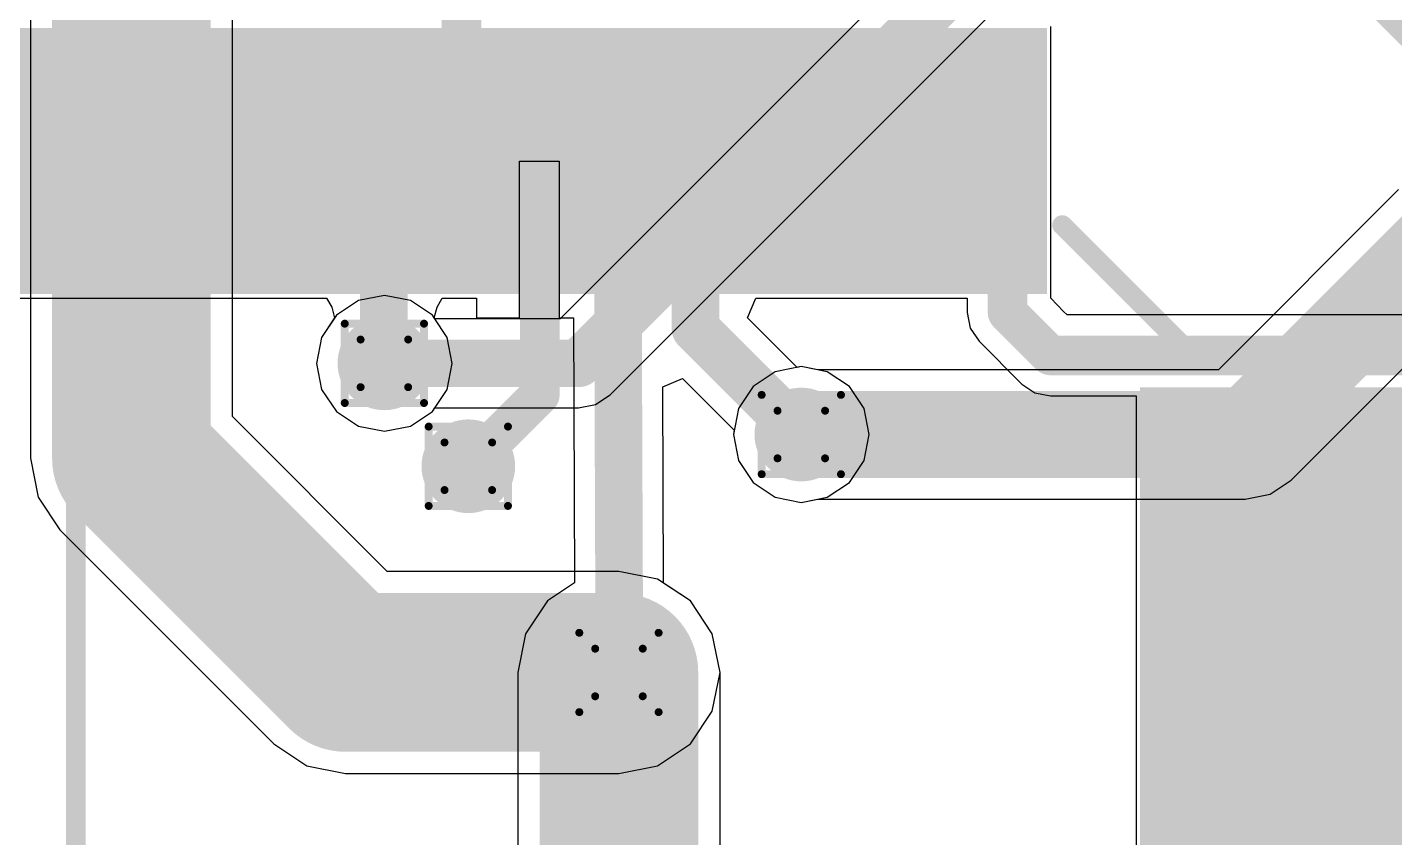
# Model space of a CAD drawing. Header units: inches. Extents: x -0.3 to 9.9, y -0.4 to 5.
# Drawn here: x 2.9698 to 3.3147, y 1.4264 to 1.6307 of the extents above; entities that cross this region are included whole.
import ezdxf

# ---------------------------------------------------------------- set-up
doc = ezdxf.new("R2010")
doc.units = ezdxf.units.IN
doc.header["$MEASUREMENT"] = 0
for name, color, linetype in [('Bottom Layer', 5, 'Continuous'), ('Bottom Solder', 6, 'Continuous'), ('Drill Drawing', 1, 'Continuous'), ('Top Layer', 1, 'Continuous'), ('Top Overlay', 2, 'Continuous'), ('Top Paste', 8, 'Continuous'), ('Top Solder', 216, 'Continuous'), ('Via Holes', 16, 'Continuous')]:
    doc.layers.add(name, color=color, linetype=linetype)

# ---------------------------------------------------------------- blocks, each defined once
blk = doc.blocks.new('ZIO_101954_13')
at = {"layer": 'Top Overlay'}
blk.add_lwpolyline([(0.719, -1.74, 0.005, 0.005, 0), (0.719, 0.057, 0.005, 0.005, 0)], format="xyseb", dxfattribs=at)
blk = doc.blocks.new('TQFP_100_14_14__49')
at = {"layer": 'Top Layer'}
for points in [[(-0.33267715, -0.1318897), (-0.27362205, -0.1318897), (-0.27362205, -0.1437007), (-0.33267715, -0.1437007)], [(-0.33267715, -0.1515747), (-0.27362205, -0.1515747), (-0.27362205, -0.1633857), (-0.33267715, -0.1633857)], [(-0.33267715, -0.1712597), (-0.27362205, -0.1712597), (-0.27362205, -0.1830707), (-0.33267715, -0.1830707)], [(-0.33267715, -0.1909447), (-0.27362205, -0.1909447), (-0.27362205, -0.2027557), (-0.33267715, -0.2027557)], [(-0.33267715, -0.2106298), (-0.27362205, -0.2106298), (-0.27362205, -0.2224408), (-0.33267715, -0.2224408)], [(-0.33267715, -0.2303149), (-0.27362205, -0.2303149), (-0.27362205, -0.2421259), (-0.33267715, -0.2421259)], [(-0.242126, -0.33267705), (-0.242126, -0.27362195), (-0.230315, -0.27362195), (-0.230315, -0.33267705)], [(-0.222441, -0.33267705), (-0.222441, -0.27362195), (-0.21063, -0.27362195), (-0.21063, -0.33267705)], [(-0.2027559, -0.33267705), (-0.2027559, -0.27362195), (-0.1909449, -0.27362195), (-0.1909449, -0.33267705)], [(-0.1830709, -0.33267705), (-0.1830709, -0.27362195), (-0.1712599, -0.27362195), (-0.1712599, -0.33267705)], [(-0.1633858, -0.33267705), (-0.1633858, -0.27362195), (-0.1515748, -0.27362195), (-0.1515748, -0.33267705)], [(-0.1437008, -0.33267705), (-0.1437008, -0.27362195), (-0.1318898, -0.27362195), (-0.1318898, -0.33267705)], [(-0.1240158, -0.33267705), (-0.1240158, -0.27362195), (-0.1122048, -0.27362195), (-0.1122048, -0.33267705)], [(-0.1043307, -0.33267705), (-0.1043307, -0.27362195), (-0.0925197, -0.27362195), (-0.0925197, -0.33267705)], [(-0.0846457, -0.33267705), (-0.0846457, -0.27362195), (-0.0728347, -0.27362195), (-0.0728347, -0.33267705)], [(-0.0649606, -0.33267705), (-0.0649606, -0.27362195), (-0.0531496, -0.27362195), (-0.0531496, -0.33267705)], [(-0.0452756, -0.33267705), (-0.0452756, -0.27362195), (-0.0334646, -0.27362195), (-0.0334646, -0.33267705)], [(-0.0255906, -0.33267705), (-0.0255906, -0.27362195), (-0.0137796, -0.27362195), (-0.0137796, -0.33267705)], [(-0.005905500000000001, -0.33267705), (-0.005905499999999998, -0.27362195), (0.005905500000000001, -0.27362195), (0.005905499999999998, -0.33267705)]]:
    blk.add_hatch(color=1, dxfattribs=at).paths.add_polyline_path(points)
at = {"layer": 'Top Paste'}
for points in [[(-0.33267715, -0.1318897), (-0.27362205, -0.1318897), (-0.27362205, -0.1437007), (-0.33267715, -0.1437007)], [(-0.33267715, -0.1515747), (-0.27362205, -0.1515747), (-0.27362205, -0.1633857), (-0.33267715, -0.1633857)], [(-0.33267715, -0.1712597), (-0.27362205, -0.1712597), (-0.27362205, -0.1830707), (-0.33267715, -0.1830707)], [(-0.33267715, -0.1909447), (-0.27362205, -0.1909447), (-0.27362205, -0.2027557), (-0.33267715, -0.2027557)], [(-0.33267715, -0.2106298), (-0.27362205, -0.2106298), (-0.27362205, -0.2224408), (-0.33267715, -0.2224408)], [(-0.33267715, -0.2303149), (-0.27362205, -0.2303149), (-0.27362205, -0.2421259), (-0.33267715, -0.2421259)], [(-0.242126, -0.33267705), (-0.242126, -0.27362195), (-0.230315, -0.27362195), (-0.230315, -0.33267705)], [(-0.222441, -0.33267705), (-0.222441, -0.27362195), (-0.21063, -0.27362195), (-0.21063, -0.33267705)], [(-0.2027559, -0.33267705), (-0.2027559, -0.27362195), (-0.1909449, -0.27362195), (-0.1909449, -0.33267705)], [(-0.1830709, -0.33267705), (-0.1830709, -0.27362195), (-0.1712599, -0.27362195), (-0.1712599, -0.33267705)], [(-0.1633858, -0.33267705), (-0.1633858, -0.27362195), (-0.1515748, -0.27362195), (-0.1515748, -0.33267705)], [(-0.1437008, -0.33267705), (-0.1437008, -0.27362195), (-0.1318898, -0.27362195), (-0.1318898, -0.33267705)], [(-0.1240158, -0.33267705), (-0.1240158, -0.27362195), (-0.1122048, -0.27362195), (-0.1122048, -0.33267705)], [(-0.1043307, -0.33267705), (-0.1043307, -0.27362195), (-0.0925197, -0.27362195), (-0.0925197, -0.33267705)], [(-0.0846457, -0.33267705), (-0.0846457, -0.27362195), (-0.0728347, -0.27362195), (-0.0728347, -0.33267705)], [(-0.0649606, -0.33267705), (-0.0649606, -0.27362195), (-0.0531496, -0.27362195), (-0.0531496, -0.33267705)], [(-0.0452756, -0.33267705), (-0.0452756, -0.27362195), (-0.0334646, -0.27362195), (-0.0334646, -0.33267705)], [(-0.0255906, -0.33267705), (-0.0255906, -0.27362195), (-0.0137796, -0.27362195), (-0.0137796, -0.33267705)], [(-0.005905500000000001, -0.33267705), (-0.005905499999999998, -0.27362195), (0.005905500000000001, -0.27362195), (0.005905499999999998, -0.33267705)]]:
    blk.add_hatch(color=8, dxfattribs=at).paths.add_polyline_path(points)
at = {"layer": 'Top Solder'}
for points in [[(-0.33667715, -0.1278897), (-0.26962205, -0.1278897), (-0.26962205, -0.1477007), (-0.33667715, -0.1477007)], [(-0.33667715, -0.1475747), (-0.26962205, -0.1475747), (-0.26962205, -0.1673857), (-0.33667715, -0.1673857)], [(-0.33667715, -0.1672597), (-0.26962205, -0.1672597), (-0.26962205, -0.1870707), (-0.33667715, -0.1870707)], [(-0.33667715, -0.1869447), (-0.26962205, -0.1869447), (-0.26962205, -0.2067557), (-0.33667715, -0.2067557)], [(-0.33667715, -0.2066298), (-0.26962205, -0.2066298), (-0.26962205, -0.2264408), (-0.33667715, -0.2264408)], [(-0.33667715, -0.2263149), (-0.26962205, -0.2263149), (-0.26962205, -0.2461259), (-0.33667715, -0.2461259)], [(-0.246126, -0.33667705), (-0.246126, -0.26962195), (-0.226315, -0.26962195), (-0.226315, -0.33667705)], [(-0.226441, -0.33667705), (-0.226441, -0.26962195), (-0.20663, -0.26962195), (-0.20663, -0.33667705)], [(-0.2067559, -0.33667705), (-0.2067559, -0.26962195), (-0.1869449, -0.26962195), (-0.1869449, -0.33667705)], [(-0.1870709, -0.33667705), (-0.1870709, -0.26962195), (-0.1672599, -0.26962195), (-0.1672599, -0.33667705)], [(-0.1673858, -0.33667705), (-0.1673858, -0.26962195), (-0.1475748, -0.26962195), (-0.1475748, -0.33667705)], [(-0.1477008, -0.33667705), (-0.1477008, -0.26962195), (-0.1278898, -0.26962195), (-0.1278898, -0.33667705)], [(-0.1280158, -0.33667705), (-0.1280158, -0.26962195), (-0.1082048, -0.26962195), (-0.1082048, -0.33667705)], [(-0.1083307, -0.33667705), (-0.1083307, -0.26962195), (-0.0885197, -0.26962195), (-0.0885197, -0.33667705)], [(-0.0886457, -0.33667705), (-0.0886457, -0.26962195), (-0.0688347, -0.26962195), (-0.0688347, -0.33667705)], [(-0.0689606, -0.33667705), (-0.0689606, -0.26962195), (-0.0491496, -0.26962195), (-0.0491496, -0.33667705)], [(-0.0492756, -0.33667705), (-0.0492756, -0.26962195), (-0.0294646, -0.26962195), (-0.0294646, -0.33667705)], [(-0.0295906, -0.33667705), (-0.0295906, -0.26962195), (-0.0097796, -0.26962195), (-0.009779600000000001, -0.33667705)], [(-0.009905500000000001, -0.33667705), (-0.0099055, -0.26962195), (0.009905500000000001, -0.26962195), (0.0099055, -0.33667705)], [(0.009779499999999998, -0.33667705), (0.009779500000000002, -0.26962195), (0.0295905, -0.26962195), (0.0295905, -0.33667705)]]:
    blk.add_hatch(color=216, dxfattribs=at).paths.add_polyline_path(points)
at = {"layer": 'Top Overlay'}
blk.add_lwpolyline([(-0.25, -0.2869998, 0.005, 0.005, 0), (-0.284, -0.2529998, 0.005, 0.005, 0)], format="xyseb", dxfattribs=at)
for points in [[(-0.28525, -0.2529998, 0.0025, 0.0025, 1), (-0.28275, -0.2529998, 0.0025, 0.0025, 1)], [(-0.25125, -0.2869998, 0.0025, 0.0025, 1), (-0.24875, -0.2869998, 0.0025, 0.0025, 1)]]:
    blk.add_lwpolyline(points, format="xyseb", close=True, dxfattribs=at)

msp = doc.modelspace()

# ---------------------------------------------------------------- hatches: boundary and pattern name
at = {"layer": 'Bottom Layer'}
h = msp.add_hatch(color=5, dxfattribs=at)
edge = h.paths.add_edge_path()
edge.add_arc((3.0598226, 1.5459486), 0.011811, 0, 360)
h = msp.add_hatch(color=5, dxfattribs=at)
edge = h.paths.add_edge_path()
edge.add_arc((3.165, 1.528), 0.011811, 0, 360)
h = msp.add_hatch(color=5, dxfattribs=at)
edge = h.paths.add_edge_path()
edge.add_arc((3.081, 1.52), 0.011811, 0, 360)
h = msp.add_hatch(color=5, dxfattribs=at)
edge = h.paths.add_edge_path()
edge.add_arc((3.119, 1.468), 0.011811, 0, 360)
at = {"layer": 'Bottom Solder'}
h = msp.add_hatch(color=6, dxfattribs=at)
edge = h.paths.add_edge_path()
edge.add_arc((3.0598226, 1.5459486), 0.0059055, 0, 360)
h = msp.add_hatch(color=6, dxfattribs=at)
edge = h.paths.add_edge_path()
edge.add_arc((3.165, 1.528), 0.0059055, 0, 360)
h = msp.add_hatch(color=6, dxfattribs=at)
edge = h.paths.add_edge_path()
edge.add_arc((3.081, 1.52), 0.0059055, 0, 360)
h = msp.add_hatch(color=6, dxfattribs=at)
edge = h.paths.add_edge_path()
edge.add_arc((3.119, 1.468), 0.0059055, 0, 360)
at = {"layer": 'Top Layer'}
h = msp.add_hatch(color=1, dxfattribs=at)
edge = h.paths.add_edge_path()
edge.add_arc((3.0598226, 1.5459486), 0.011811, 0, 360)
h = msp.add_hatch(color=1, dxfattribs=at)
edge = h.paths.add_edge_path()
edge.add_arc((3.165, 1.528), 0.011811, 0, 360)
h = msp.add_hatch(color=1, dxfattribs=at)
edge = h.paths.add_edge_path()
edge.add_arc((3.081, 1.52), 0.011811, 0, 360)
h = msp.add_hatch(color=1, dxfattribs=at)
edge = h.paths.add_edge_path()
edge.add_arc((3.119, 1.468), 0.011811, 0, 360)
at = {"layer": 'Top Solder'}
h = msp.add_hatch(color=216, dxfattribs=at)
edge = h.paths.add_edge_path()
edge.add_arc((3.0598226, 1.5459486), 0.0059055, 0, 360)
h = msp.add_hatch(color=216, dxfattribs=at)
edge = h.paths.add_edge_path()
edge.add_arc((3.165, 1.528), 0.0059055, 0, 360)
h = msp.add_hatch(color=216, dxfattribs=at)
edge = h.paths.add_edge_path()
edge.add_arc((3.081, 1.52), 0.0059055, 0, 360)
h = msp.add_hatch(color=216, dxfattribs=at)
edge = h.paths.add_edge_path()
edge.add_arc((3.119, 1.468), 0.0059055, 0, 360)
at = {"layer": 'Via Holes'}
h = msp.add_hatch(color=7, dxfattribs=at)
edge = h.paths.add_edge_path()
edge.add_arc((3.0598226, 1.5459486), 0.0059055, 0, 360)
h = msp.add_hatch(color=7, dxfattribs=at)
edge = h.paths.add_edge_path()
edge.add_arc((3.165, 1.528), 0.0059055, 0, 360)
h = msp.add_hatch(color=7, dxfattribs=at)
edge = h.paths.add_edge_path()
edge.add_arc((3.081, 1.52), 0.0059055, 0, 360)
h = msp.add_hatch(color=7, dxfattribs=at)
edge = h.paths.add_edge_path()
edge.add_arc((3.119, 1.468), 0.0059055, 0, 360)

# ---------------------------------------------------------------- linework, layer by layer
at = {"layer": 'Bottom Layer'}
for p, q in [((2.9705102, 1.837), (2.9705102, 1.522)), ((3.0214898, 1.5325582), (3.0214898, 1.796588)), ((3.2107845, 1.6637716), (3.1041769, 1.5571641)), ((3.1167532, 1.538018), (3.2299303, 1.6511952)), ((3.3156865, 1.5897573), (3.2702427, 1.5443135)), ((3.2885354, 1.5164646), (3.3408041, 1.5687333)), ((3.0598226, 1.5630889), (3.0532633, 1.5617842)), ((3.0663819, 1.5617842), (3.0598226, 1.5630889)), ((3.0532633, 1.5617842), (3.0477026, 1.5580686)), ((3.0719426, 1.5580686), (3.0663819, 1.5617842)), ((3.0477026, 1.5580686), (3.043987, 1.5525079)), ((3.072547, 1.5571641), (3.0719426, 1.5580686)), ((3.1041769, 1.5571641), (3.072547, 1.5571641)), ((3.043987, 1.5525079), (3.0426823, 1.5459486)), ((3.0426823, 1.5459486), (3.043987, 1.5393893)), ((3.1584407, 1.5438356), (3.15288, 1.54012)), ((3.165, 1.5451403), (3.1584407, 1.5438356)), ((3.1691567, 1.5443135), (3.165, 1.5451403)), ((3.2702427, 1.5443135), (3.1691567, 1.5443135)), ((3.043987, 1.5393893), (3.0477026, 1.5338286)), ((3.15288, 1.54012), (3.1491644, 1.5345593)), ((3.1088226, 1.534733), (3.1131146, 1.5355868)), ((3.1131146, 1.5355868), (3.1167532, 1.538018)), ((3.0605582, 1.4934898), (3.0214898, 1.5325582)), ((3.0477026, 1.5338286), (3.0532633, 1.530113)), ((3.0663819, 1.530113), (3.0719426, 1.5338286)), ((3.0719426, 1.5338286), (3.072547, 1.5347331)), ((3.072547, 1.5347331), (3.1088221, 1.5347331)), ((3.1088221, 1.5347331), (3.1088226, 1.534733)), ((3.1491644, 1.5345593), (3.1478597, 1.528)), ((3.0532633, 1.530113), (3.0598226, 1.5288083)), ((3.0598226, 1.5288083), (3.0663819, 1.530113)), ((3.1478597, 1.528), (3.1491644, 1.5214407)), ((2.9705102, 1.522), (2.9724505, 1.5122455)), ((3.1491644, 1.5214407), (3.15288, 1.51588)), ((3.15288, 1.51588), (3.1584407, 1.5121644)), ((3.2832429, 1.5129283), (3.2885354, 1.5164646)), ((2.9724505, 1.5122455), (2.977976, 1.503976)), ((3.1584407, 1.5121644), (3.165, 1.5108597)), ((3.165, 1.5108597), (3.1691567, 1.5116865)), ((3.1691567, 1.5116865), (3.277, 1.5116865)), ((3.277, 1.5116865), (3.2832429, 1.5129283)), ((2.977976, 1.503976), (3.031976, 1.449976)), ((3.119, 1.4934898), (3.0605582, 1.4934898)), ((3.1287545, 1.4915495), (3.119, 1.4934898)), ((3.137024, 1.486024), (3.1287545, 1.4915495)), ((3.1425495, 1.4777545), (3.137024, 1.486024)), ((3.1444898, 1.468), (3.1425495, 1.4777545)), ((3.1425495, 1.4582455), (3.1444898, 1.468)), ((3.137024, 1.449976), (3.1425495, 1.4582455)), ((3.031976, 1.449976), (3.0402454, 1.4444505)), ((3.1287545, 1.4444505), (3.137024, 1.449976)), ((3.0402454, 1.4444505), (3.05, 1.4425102)), ((3.05, 1.4425102), (3.119, 1.4425102)), ((3.119, 1.4425102), (3.1287545, 1.4444505))]:
    msp.add_line(p, q, dxfattribs=at)
for points in [[(2.996, 1.522, 0.04, 0.04, 0), (2.996, 1.837, 0.04, 0.04, 0)], [(3.1088226, 1.5459486, 0.012, 0.012, 0), (3.222, 1.659126, 0.012, 0.012, 0)], [(3.277, 1.528, 0.022, 0.022, 0), (3.332, 1.583, 0.022, 0.022, 0)], [(3.0598226, 1.5459486, 0.012, 0.012, 0), (3.1088226, 1.5459486, 0.012, 0.012, 0)], [(2.996, 1.522, 0.04, 0.04, 0), (3.05, 1.468, 0.04, 0.04, 0)], [(3.165, 1.528, 0.022, 0.022, 0), (3.277, 1.528, 0.022, 0.022, 0)], [(3.05, 1.468, 0.04, 0.04, 0), (3.119, 1.468, 0.04, 0.04, 0)]]:
    msp.add_lwpolyline(points, format="xyseb", dxfattribs=at)
for points in [[(3.0568226, 1.5459486, 0.006, 0.006, 1), (3.0628226, 1.5459486, 0.006, 0.006, 1)], [(3.1058226, 1.5459486, 0.006, 0.006, 1), (3.1118226, 1.5459486, 0.006, 0.006, 1)], [(3.1058226, 1.5459486, 0.006, 0.006, 1), (3.1118226, 1.5459486, 0.006, 0.006, 1)], [(2.986, 1.522, 0.02, 0.02, 1), (3.006, 1.522, 0.02, 0.02, 1)], [(2.986, 1.522, 0.02, 0.02, 1), (3.006, 1.522, 0.02, 0.02, 1)], [(3.1595, 1.528, 0.011, 0.011, 1), (3.1705, 1.528, 0.011, 0.011, 1)], [(3.2715, 1.528, 0.011, 0.011, 1), (3.2825, 1.528, 0.011, 0.011, 1)], [(3.2715, 1.528, 0.011, 0.011, 1), (3.2825, 1.528, 0.011, 0.011, 1)], [(3.04, 1.468, 0.02, 0.02, 1), (3.06, 1.468, 0.02, 0.02, 1)], [(3.04, 1.468, 0.02, 0.02, 1), (3.06, 1.468, 0.02, 0.02, 1)], [(3.109, 1.468, 0.02, 0.02, 1), (3.129, 1.468, 0.02, 0.02, 1)]]:
    msp.add_lwpolyline(points, format="xyseb", close=True, dxfattribs=at)
at = {"layer": 'Drill Drawing'}
for points in [[(3.0498226, 1.5559486, 0.002, 0.002, 0), (3.0698226, 1.5559486, 0.002, 0.002, 0)], [(3.0498226, 1.5359486, 0.002, 0.002, 0), (3.0498226, 1.5559486, 0.002, 0.002, 0)], [(3.0698226, 1.5359486, 0.002, 0.002, 0), (3.0698226, 1.5559486, 0.002, 0.002, 0)], [(3.0538226, 1.5519486, 0.002, 0.002, 0), (3.0658226, 1.5519486, 0.002, 0.002, 0)], [(3.0538226, 1.5399486, 0.002, 0.002, 0), (3.0538226, 1.5519486, 0.002, 0.002, 0)], [(3.0658226, 1.5399486, 0.002, 0.002, 0), (3.0658226, 1.5519486, 0.002, 0.002, 0)], [(3.0538226, 1.5399486, 0.002, 0.002, 0), (3.0658226, 1.5399486, 0.002, 0.002, 0)], [(3.155, 1.538, 0.002, 0.002, 0), (3.175, 1.538, 0.002, 0.002, 0)], [(3.155, 1.518, 0.002, 0.002, 0), (3.155, 1.538, 0.002, 0.002, 0)], [(3.175, 1.518, 0.002, 0.002, 0), (3.175, 1.538, 0.002, 0.002, 0)], [(3.0498226, 1.5359486, 0.002, 0.002, 0), (3.0698226, 1.5359486, 0.002, 0.002, 0)], [(3.159, 1.534, 0.002, 0.002, 0), (3.171, 1.534, 0.002, 0.002, 0)], [(3.159, 1.522, 0.002, 0.002, 0), (3.159, 1.534, 0.002, 0.002, 0)], [(3.171, 1.522, 0.002, 0.002, 0), (3.171, 1.534, 0.002, 0.002, 0)], [(3.071, 1.53, 0.002, 0.002, 0), (3.091, 1.53, 0.002, 0.002, 0)], [(3.071, 1.51, 0.002, 0.002, 0), (3.071, 1.53, 0.002, 0.002, 0)], [(3.091, 1.51, 0.002, 0.002, 0), (3.091, 1.53, 0.002, 0.002, 0)], [(3.075, 1.526, 0.002, 0.002, 0), (3.087, 1.526, 0.002, 0.002, 0)], [(3.075, 1.514, 0.002, 0.002, 0), (3.075, 1.526, 0.002, 0.002, 0)], [(3.087, 1.514, 0.002, 0.002, 0), (3.087, 1.526, 0.002, 0.002, 0)], [(3.159, 1.522, 0.002, 0.002, 0), (3.171, 1.522, 0.002, 0.002, 0)], [(3.155, 1.518, 0.002, 0.002, 0), (3.175, 1.518, 0.002, 0.002, 0)], [(3.075, 1.514, 0.002, 0.002, 0), (3.087, 1.514, 0.002, 0.002, 0)], [(3.071, 1.51, 0.002, 0.002, 0), (3.091, 1.51, 0.002, 0.002, 0)], [(3.109, 1.478, 0.002, 0.002, 0), (3.129, 1.478, 0.002, 0.002, 0)], [(3.109, 1.458, 0.002, 0.002, 0), (3.109, 1.478, 0.002, 0.002, 0)], [(3.129, 1.458, 0.002, 0.002, 0), (3.129, 1.478, 0.002, 0.002, 0)], [(3.113, 1.474, 0.002, 0.002, 0), (3.125, 1.474, 0.002, 0.002, 0)], [(3.113, 1.462, 0.002, 0.002, 0), (3.113, 1.474, 0.002, 0.002, 0)], [(3.125, 1.462, 0.002, 0.002, 0), (3.125, 1.474, 0.002, 0.002, 0)], [(3.113, 1.462, 0.002, 0.002, 0), (3.125, 1.462, 0.002, 0.002, 0)], [(3.109, 1.458, 0.002, 0.002, 0), (3.129, 1.458, 0.002, 0.002, 0)]]:
    msp.add_lwpolyline(points, format="xyseb", dxfattribs=at)
for points in [[(3.0493226, 1.5559486, 0.001, 0.001, 1), (3.0503226, 1.5559486, 0.001, 0.001, 1)], [(3.0493226, 1.5559486, 0.001, 0.001, 1), (3.0503226, 1.5559486, 0.001, 0.001, 1)], [(3.0693226, 1.5559486, 0.001, 0.001, 1), (3.0703226, 1.5559486, 0.001, 0.001, 1)], [(3.0693226, 1.5559486, 0.001, 0.001, 1), (3.0703226, 1.5559486, 0.001, 0.001, 1)], [(3.0533226, 1.5519486, 0.001, 0.001, 1), (3.0543226, 1.5519486, 0.001, 0.001, 1)], [(3.0533226, 1.5519486, 0.001, 0.001, 1), (3.0543226, 1.5519486, 0.001, 0.001, 1)], [(3.0653226, 1.5519486, 0.001, 0.001, 1), (3.0663226, 1.5519486, 0.001, 0.001, 1)], [(3.0653226, 1.5519486, 0.001, 0.001, 1), (3.0663226, 1.5519486, 0.001, 0.001, 1)], [(3.0533226, 1.5399486, 0.001, 0.001, 1), (3.0543226, 1.5399486, 0.001, 0.001, 1)], [(3.0533226, 1.5399486, 0.001, 0.001, 1), (3.0543226, 1.5399486, 0.001, 0.001, 1)], [(3.0653226, 1.5399486, 0.001, 0.001, 1), (3.0663226, 1.5399486, 0.001, 0.001, 1)], [(3.0653226, 1.5399486, 0.001, 0.001, 1), (3.0663226, 1.5399486, 0.001, 0.001, 1)], [(3.1545, 1.538, 0.001, 0.001, 1), (3.1555, 1.538, 0.001, 0.001, 1)], [(3.1545, 1.538, 0.001, 0.001, 1), (3.1555, 1.538, 0.001, 0.001, 1)], [(3.1745, 1.538, 0.001, 0.001, 1), (3.1755, 1.538, 0.001, 0.001, 1)], [(3.1745, 1.538, 0.001, 0.001, 1), (3.1755, 1.538, 0.001, 0.001, 1)], [(3.0493226, 1.5359486, 0.001, 0.001, 1), (3.0503226, 1.5359486, 0.001, 0.001, 1)], [(3.0493226, 1.5359486, 0.001, 0.001, 1), (3.0503226, 1.5359486, 0.001, 0.001, 1)], [(3.0693226, 1.5359486, 0.001, 0.001, 1), (3.0703226, 1.5359486, 0.001, 0.001, 1)], [(3.0693226, 1.5359486, 0.001, 0.001, 1), (3.0703226, 1.5359486, 0.001, 0.001, 1)], [(3.1585, 1.534, 0.001, 0.001, 1), (3.1595, 1.534, 0.001, 0.001, 1)], [(3.1585, 1.534, 0.001, 0.001, 1), (3.1595, 1.534, 0.001, 0.001, 1)], [(3.1705, 1.534, 0.001, 0.001, 1), (3.1715, 1.534, 0.001, 0.001, 1)], [(3.1705, 1.534, 0.001, 0.001, 1), (3.1715, 1.534, 0.001, 0.001, 1)], [(3.0705, 1.53, 0.001, 0.001, 1), (3.0715, 1.53, 0.001, 0.001, 1)], [(3.0705, 1.53, 0.001, 0.001, 1), (3.0715, 1.53, 0.001, 0.001, 1)], [(3.0905, 1.53, 0.001, 0.001, 1), (3.0915, 1.53, 0.001, 0.001, 1)], [(3.0905, 1.53, 0.001, 0.001, 1), (3.0915, 1.53, 0.001, 0.001, 1)], [(3.0745, 1.526, 0.001, 0.001, 1), (3.0755, 1.526, 0.001, 0.001, 1)], [(3.0745, 1.526, 0.001, 0.001, 1), (3.0755, 1.526, 0.001, 0.001, 1)], [(3.0865, 1.526, 0.001, 0.001, 1), (3.0875, 1.526, 0.001, 0.001, 1)], [(3.0865, 1.526, 0.001, 0.001, 1), (3.0875, 1.526, 0.001, 0.001, 1)], [(3.1585, 1.522, 0.001, 0.001, 1), (3.1595, 1.522, 0.001, 0.001, 1)], [(3.1585, 1.522, 0.001, 0.001, 1), (3.1595, 1.522, 0.001, 0.001, 1)], [(3.1705, 1.522, 0.001, 0.001, 1), (3.1715, 1.522, 0.001, 0.001, 1)], [(3.1705, 1.522, 0.001, 0.001, 1), (3.1715, 1.522, 0.001, 0.001, 1)], [(3.1545, 1.518, 0.001, 0.001, 1), (3.1555, 1.518, 0.001, 0.001, 1)], [(3.1545, 1.518, 0.001, 0.001, 1), (3.1555, 1.518, 0.001, 0.001, 1)], [(3.1745, 1.518, 0.001, 0.001, 1), (3.1755, 1.518, 0.001, 0.001, 1)], [(3.1745, 1.518, 0.001, 0.001, 1), (3.1755, 1.518, 0.001, 0.001, 1)], [(3.0745, 1.514, 0.001, 0.001, 1), (3.0755, 1.514, 0.001, 0.001, 1)], [(3.0745, 1.514, 0.001, 0.001, 1), (3.0755, 1.514, 0.001, 0.001, 1)], [(3.0865, 1.514, 0.001, 0.001, 1), (3.0875, 1.514, 0.001, 0.001, 1)], [(3.0865, 1.514, 0.001, 0.001, 1), (3.0875, 1.514, 0.001, 0.001, 1)], [(3.0705, 1.51, 0.001, 0.001, 1), (3.0715, 1.51, 0.001, 0.001, 1)], [(3.0705, 1.51, 0.001, 0.001, 1), (3.0715, 1.51, 0.001, 0.001, 1)], [(3.0905, 1.51, 0.001, 0.001, 1), (3.0915, 1.51, 0.001, 0.001, 1)], [(3.0905, 1.51, 0.001, 0.001, 1), (3.0915, 1.51, 0.001, 0.001, 1)], [(3.1085, 1.478, 0.001, 0.001, 1), (3.1095, 1.478, 0.001, 0.001, 1)], [(3.1085, 1.478, 0.001, 0.001, 1), (3.1095, 1.478, 0.001, 0.001, 1)], [(3.1285, 1.478, 0.001, 0.001, 1), (3.1295, 1.478, 0.001, 0.001, 1)], [(3.1285, 1.478, 0.001, 0.001, 1), (3.1295, 1.478, 0.001, 0.001, 1)], [(3.1125, 1.474, 0.001, 0.001, 1), (3.1135, 1.474, 0.001, 0.001, 1)], [(3.1125, 1.474, 0.001, 0.001, 1), (3.1135, 1.474, 0.001, 0.001, 1)], [(3.1245, 1.474, 0.001, 0.001, 1), (3.1255, 1.474, 0.001, 0.001, 1)], [(3.1245, 1.474, 0.001, 0.001, 1), (3.1255, 1.474, 0.001, 0.001, 1)], [(3.1125, 1.462, 0.001, 0.001, 1), (3.1135, 1.462, 0.001, 0.001, 1)], [(3.1125, 1.462, 0.001, 0.001, 1), (3.1135, 1.462, 0.001, 0.001, 1)], [(3.1245, 1.462, 0.001, 0.001, 1), (3.1255, 1.462, 0.001, 0.001, 1)], [(3.1245, 1.462, 0.001, 0.001, 1), (3.1255, 1.462, 0.001, 0.001, 1)], [(3.1085, 1.458, 0.001, 0.001, 1), (3.1095, 1.458, 0.001, 0.001, 1)], [(3.1085, 1.458, 0.001, 0.001, 1), (3.1095, 1.458, 0.001, 0.001, 1)], [(3.1285, 1.458, 0.001, 0.001, 1), (3.1295, 1.458, 0.001, 0.001, 1)], [(3.1285, 1.458, 0.001, 0.001, 1), (3.1295, 1.458, 0.001, 0.001, 1)]]:
    msp.add_lwpolyline(points, format="xyseb", close=True, dxfattribs=at)
at = {"layer": 'Top Layer'}
for p, q in [((3.2279486, 1.5624213), (3.2279486, 1.6308619)), ((3.093933, 1.5574211), (3.093933, 1.5969487)), ((3.093933, 1.5969487), (3.103933, 1.5969487)), ((3.103933, 1.5969487), (3.103933, 1.5574211)), ((2.7336966, 1.5624211), (3.0452168, 1.5624211)), ((3.0452168, 1.5624211), (3.0465319, 1.5601183)), ((3.0465319, 1.5601183), (3.0472699, 1.5574211)), ((3.0723753, 1.5574211), (3.0731133, 1.5601183)), ((3.0731133, 1.5601183), (3.0744284, 1.5624211)), ((3.0744284, 1.5624211), (3.0830274, 1.5624211)), ((3.0830274, 1.5624211), (3.0830274, 1.5574211)), ((3.1514401, 1.5574211), (3.1535112, 1.5624211)), ((3.1535112, 1.5624211), (3.2068472, 1.5624211)), ((3.2068472, 1.5624211), (3.2068472, 1.5587281)), ((3.2279487, 1.5624212), (3.2279486, 1.5624213)), ((3.2279488, 1.5624212), (3.2279487, 1.5624212)), ((3.2311655, 1.5590249), (3.2279488, 1.5624212)), ((3.0472699, 1.5574211), (3.043987, 1.5525079)), ((3.0756582, 1.5525079), (3.0723753, 1.5574211)), ((3.0830274, 1.5574211), (3.093933, 1.5574211)), ((3.103933, 1.5574211), (3.1075535, 1.5574211)), ((3.1075535, 1.5574211), (3.107809, 1.4905896)), ((3.1639331, 1.5449281), (3.1514401, 1.5574211)), ((3.2068472, 1.5587281), (3.2076233, 1.5548263)), ((3.2320459, 1.5581445), (3.2311655, 1.5590249)), ((3.3330514, 1.5581445), (3.2320459, 1.5581445)), ((3.043987, 1.5525079), (3.0426823, 1.5459486)), ((3.0769629, 1.5459486), (3.0756582, 1.5525079)), ((3.2076233, 1.5548263), (3.2098335, 1.5515185)), ((3.2098335, 1.5515185), (3.220613, 1.540739)), ((3.0426823, 1.5459486), (3.043987, 1.5393893)), ((3.0756582, 1.5393893), (3.0769629, 1.5459486)), ((3.1300511, 1.5400165), (3.1350433, 1.5420955)), ((3.1350433, 1.5420955), (3.1480719, 1.5290669)), ((3.165, 1.5451403), (3.1639331, 1.5449281)), ((3.1715593, 1.5438356), (3.165, 1.5451403)), ((3.17712, 1.54012), (3.1715593, 1.5438356)), ((3.043987, 1.5393893), (3.0477026, 1.5338286)), ((3.0719426, 1.5338286), (3.0756582, 1.5393893)), ((3.1302402, 1.4905568), (3.1300511, 1.5400165)), ((3.1808356, 1.5345593), (3.17712, 1.54012)), ((3.220613, 1.540739), (3.2239208, 1.5385288)), ((3.2239208, 1.5385288), (3.2278226, 1.5377527)), ((3.2278226, 1.5377527), (3.2494447, 1.5377527)), ((3.2494447, 1.5377527), (3.2494447, 1.4994289)), ((3.0477026, 1.5338286), (3.0532633, 1.530113)), ((3.0663819, 1.530113), (3.0719426, 1.5338286)), ((3.1821403, 1.528), (3.1808356, 1.5345593)), ((3.0532633, 1.530113), (3.0598226, 1.5288083)), ((3.0598226, 1.5288083), (3.0663819, 1.530113)), ((3.1480719, 1.5290669), (3.1478597, 1.528)), ((3.1478597, 1.528), (3.1491644, 1.5214407)), ((3.1808356, 1.5214407), (3.1821403, 1.528)), ((3.1491644, 1.5214407), (3.15288, 1.51588)), ((3.17712, 1.51588), (3.1808356, 1.5214407)), ((3.15288, 1.51588), (3.1584407, 1.5121644)), ((3.1715593, 1.5121644), (3.17712, 1.51588)), ((3.1584407, 1.5121644), (3.165, 1.5108597)), ((3.165, 1.5108597), (3.1715593, 1.5121644)), ((3.2494447, 1.4994289), (3.2494447, 1.4600588)), ((3.107809, 1.4905896), (3.100976, 1.486024)), ((3.137024, 1.486024), (3.1302402, 1.4905568)), ((3.100976, 1.486024), (3.0954505, 1.4777545)), ((3.1425495, 1.4777545), (3.137024, 1.486024)), ((3.0954505, 1.4777545), (3.0935102, 1.468)), ((3.1444898, 1.468), (3.1425495, 1.4777545)), ((3.0935102, 1.468), (3.0935102, 1.2897712)), ((3.1444898, 1.3003294), (3.1444898, 1.468)), ((3.2494447, 1.4600588), (3.2494447, 1.4206888))]:
    msp.add_line(p, q, dxfattribs=at)
for points in [[(3.288516, 1.669484, 0.022, 0.022, 0), (3.3561655, 1.6018345, 0.022, 0.022, 0)], [(3.0792478, 1.5969486, 0.01, 0.01, 0), (3.0792478, 1.6677522, 0.01, 0.01, 0)], [(3.0595628, 1.5969486, 0.012, 0.012, 0), (3.0596573, 1.5968541, 0.012, 0.012, 0)], [(3.0596573, 1.5461139, 0.012, 0.012, 0), (3.0596573, 1.5968541, 0.012, 0.012, 0)], [(3.0989329, 1.5969486, 0.012, 0.012, 0), (3.0990274, 1.5970431, 0.012, 0.012, 0)], [(3.0990274, 1.5380273, 0.01, 0.01, 0), (3.0990274, 1.5970431, 0.01, 0.01, 0)], [(3.1186179, 1.5969486, 0.012, 0.012, 0), (3.1190956, 1.4720004, 0.012, 0.012, 0)], [(3.1380627, 1.5967084, 0.008, 0.008, 0), (3.1383029, 1.5969486, 0.008, 0.008, 0)], [(3.2170431, 1.5587281, 0.01, 0.01, 0), (3.2170431, 1.5969486, 0.01, 0.01, 0)], [(3.1383029, 1.5546971, 0.012, 0.012, 0), (3.1383029, 1.573421, 0.012, 0.012, 0)], [(3.2170431, 1.5587281, 0.01, 0.01, 0), (3.2278226, 1.5479486, 0.01, 0.01, 0)], [(3.1383029, 1.5546971, 0.012, 0.012, 0), (3.165, 1.528, 0.012, 0.012, 0)], [(3.2278226, 1.5479486, 0.01, 0.01, 0), (3.3330514, 1.5479486, 0.01, 0.01, 0)], [(3.0596573, 1.5461139, 0.012, 0.012, 0), (3.0598226, 1.5459486, 0.012, 0.012, 0)], [(3.0810001, 1.52, 0.01, 0.01, 0), (3.0990274, 1.5380273, 0.01, 0.01, 0)], [(3.2839722, 1.4906493, 0.01, 0.01, 0), (3.3683507, 1.4906493, 0.01, 0.01, 0)], [(3.119, 1.2897712, 0.04, 0.04, 0), (3.119, 1.468, 0.04, 0.04, 0)], [(3.1190956, 1.4720004, 0.012, 0.012, 0), (3.119096, 1.471904, 0.012, 0.012, 0)], [(3.119, 1.468, 0.012, 0.012, 0), (3.1190004, 1.4680004, 0.012, 0.012, 0)], [(3.2839722, 1.4709643, 0.01, 0.01, 0), (3.3660357, 1.4709643, 0.01, 0.01, 0)], [(3.2839722, 1.4512793, 0.01, 0.01, 0), (3.3645075, 1.4512793, 0.01, 0.01, 0)], [(3.2839722, 1.4315943, 0.01, 0.01, 0), (3.3624057, 1.4315943, 0.01, 0.01, 0)]]:
    msp.add_lwpolyline(points, format="xyseb", dxfattribs=at)
for points in [[(3.0565628, 1.5969486, 0.006, 0.006, 1), (3.0625628, 1.5969486, 0.006, 0.006, 1)], [(3.0566573, 1.5968541, 0.006, 0.006, 1), (3.0626573, 1.5968541, 0.006, 0.006, 1)], [(3.0566573, 1.5968541, 0.006, 0.006, 1), (3.0626573, 1.5968541, 0.006, 0.006, 1)], [(3.0767478, 1.5969486, 0.005, 0.005, 1), (3.0817478, 1.5969486, 0.005, 0.005, 1)], [(3.0959329, 1.5969486, 0.006, 0.006, 1), (3.1019329, 1.5969486, 0.006, 0.006, 1)], [(3.0960274, 1.5970431, 0.006, 0.006, 1), (3.1020274, 1.5970431, 0.006, 0.006, 1)], [(3.0965274, 1.5970431, 0.005, 0.005, 1), (3.1015274, 1.5970431, 0.005, 0.005, 1)], [(3.1156179, 1.5969486, 0.006, 0.006, 1), (3.1216179, 1.5969486, 0.006, 0.006, 1)], [(3.1360627, 1.5967084, 0.004, 0.004, 1), (3.1400627, 1.5967084, 0.004, 0.004, 1)], [(3.1363029, 1.5969486, 0.004, 0.004, 1), (3.1403029, 1.5969486, 0.004, 0.004, 1)], [(3.2145431, 1.5969486, 0.005, 0.005, 1), (3.2195431, 1.5969486, 0.005, 0.005, 1)], [(3.1353029, 1.573421, 0.006, 0.006, 1), (3.1413029, 1.573421, 0.006, 0.006, 1)], [(3.2145431, 1.5587281, 0.005, 0.005, 1), (3.2195431, 1.5587281, 0.005, 0.005, 1)], [(3.2145431, 1.5587281, 0.005, 0.005, 1), (3.2195431, 1.5587281, 0.005, 0.005, 1)], [(3.1353029, 1.5546971, 0.006, 0.006, 1), (3.1413029, 1.5546971, 0.006, 0.006, 1)], [(3.1353029, 1.5546971, 0.006, 0.006, 1), (3.1413029, 1.5546971, 0.006, 0.006, 1)], [(3.2253226, 1.5479486, 0.005, 0.005, 1), (3.2303226, 1.5479486, 0.005, 0.005, 1)], [(3.2253226, 1.5479486, 0.005, 0.005, 1), (3.2303226, 1.5479486, 0.005, 0.005, 1)], [(3.0566573, 1.5461139, 0.006, 0.006, 1), (3.0626573, 1.5461139, 0.006, 0.006, 1)], [(3.0566573, 1.5461139, 0.006, 0.006, 1), (3.0626573, 1.5461139, 0.006, 0.006, 1)], [(3.0568226, 1.5459486, 0.006, 0.006, 1), (3.0628226, 1.5459486, 0.006, 0.006, 1)], [(3.0965274, 1.5380273, 0.005, 0.005, 1), (3.1015274, 1.5380273, 0.005, 0.005, 1)], [(3.0965274, 1.5380273, 0.005, 0.005, 1), (3.1015274, 1.5380273, 0.005, 0.005, 1)], [(3.162, 1.528, 0.006, 0.006, 1), (3.168, 1.528, 0.006, 0.006, 1)], [(3.0785001, 1.52, 0.005, 0.005, 1), (3.0835001, 1.52, 0.005, 0.005, 1)], [(3.2814722, 1.4906493, 0.005, 0.005, 1), (3.2864722, 1.4906493, 0.005, 0.005, 1)], [(3.109, 1.468, 0.02, 0.02, 1), (3.129, 1.468, 0.02, 0.02, 1)], [(3.1160956, 1.4720004, 0.006, 0.006, 1), (3.1220956, 1.4720004, 0.006, 0.006, 1)], [(3.1160956, 1.4720004, 0.006, 0.006, 1), (3.1220956, 1.4720004, 0.006, 0.006, 1)], [(3.116096, 1.471904, 0.006, 0.006, 1), (3.122096, 1.471904, 0.006, 0.006, 1)], [(3.116, 1.468, 0.006, 0.006, 1), (3.122, 1.468, 0.006, 0.006, 1)], [(3.1160004, 1.4680004, 0.006, 0.006, 1), (3.1220004, 1.4680004, 0.006, 0.006, 1)], [(3.2814722, 1.4709643, 0.005, 0.005, 1), (3.2864722, 1.4709643, 0.005, 0.005, 1)], [(3.2814722, 1.4512793, 0.005, 0.005, 1), (3.2864722, 1.4512793, 0.005, 0.005, 1)], [(3.2814722, 1.4315943, 0.005, 0.005, 1), (3.2864722, 1.4315943, 0.005, 0.005, 1)]]:
    msp.add_lwpolyline(points, format="xyseb", close=True, dxfattribs=at)

# ---------------------------------------------------------------- block references
msp.add_blockref('ZIO_101954_13', (2.262999, 2.112996))
at = {"rotation": 180}
msp.add_blockref('TQFP_100_14_14__49', (2.9808226, 1.2937991), dxfattribs=at)

doc.saveas('drawing.dxf')
